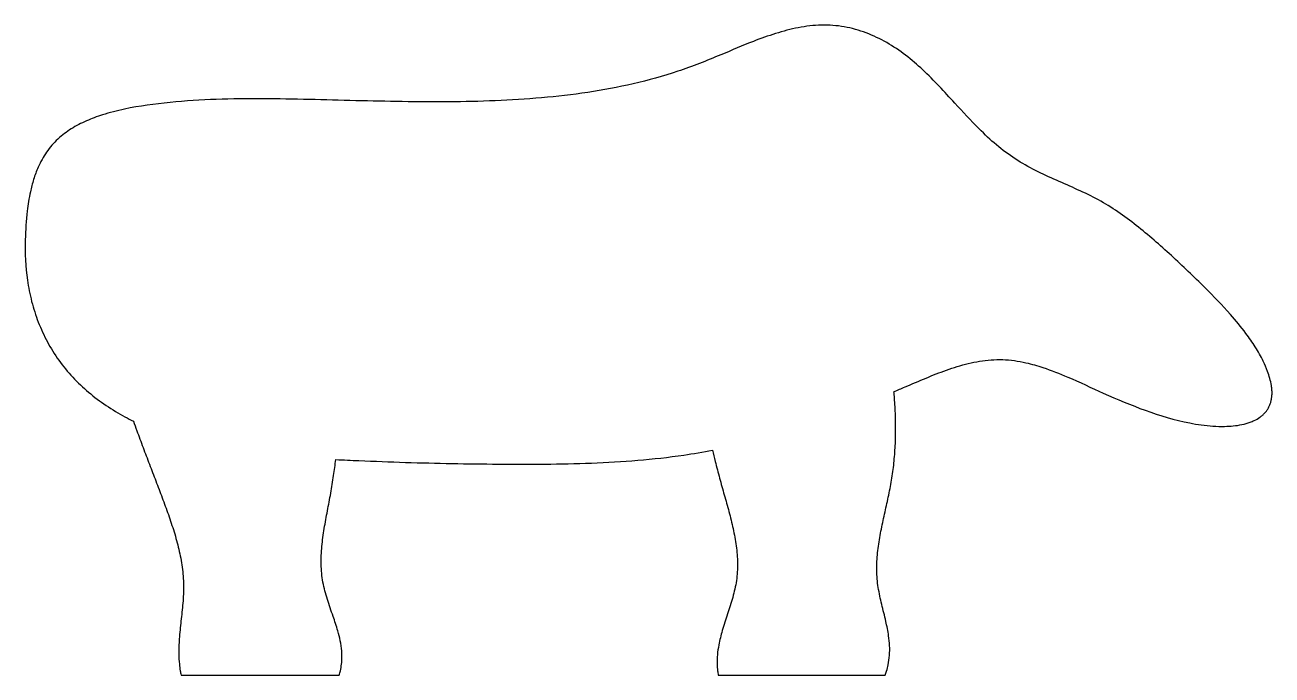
# Model space of a CAD drawing. Header units: millimetres. Extents: x 7 to 266, y 0 to 135.
import ezdxf

# ---------------------------------------------------------------- set-up
doc = ezdxf.new("R2010")
doc.units = ezdxf.units.MM
doc.layers.add('outline', color=7, linetype='Continuous')

msp = doc.modelspace()

# ---------------------------------------------------------------- linework, layer by layer
at = {"layer": 'outline'}
for p, q in [((39.41, 0.05), (72.31, 0.05)), ((151.18, 0.05), (185.9, 0.05))]:
    msp.add_line(p, q, dxfattribs=at)
for points, knots in [([(187.73, 59.04), (188.5, 59.37), (189.27, 59.7), (191.5, 60.65), (192.95, 61.27), (195.81, 62.45), (197.22, 63.01), (200.14, 64.05), (201.65, 64.53), (204.75, 65.28), (206.33, 65.55), (208.74, 65.72), (209.55, 65.74), (211.18, 65.68), (211.99, 65.61), (213.6, 65.38), (214.4, 65.23), (216.39, 64.78), (217.57, 64.44), (220.48, 63.48), (222.19, 62.81), (226.37, 61.02), (228.82, 59.85), (234.17, 57.45), (237.07, 56.23), (243.05, 54.07), (246.13, 53.14), (250.87, 52.21), (252.48, 51.98), (254.91, 51.82), (255.72, 51.8), (257.74, 51.84), (258.94, 51.94), (260.72, 52.32), (261.3, 52.48), (262.15, 52.79), (262.43, 52.91), (263.11, 53.23), (263.5, 53.45), (264.05, 53.84), (264.23, 53.98), (264.57, 54.28), (264.73, 54.44), (265.04, 54.77), (265.18, 54.95), (265.44, 55.32), (265.56, 55.51), (265.78, 55.9), (265.88, 56.11), (266.04, 56.53), (266.11, 56.74), (266.23, 57.18), (266.27, 57.4), (266.34, 57.85), (266.37, 58.07), (266.4, 58.64), (266.4, 58.98), (266.36, 59.65), (266.32, 59.99), (266.19, 60.83), (266.08, 61.32), (265.8, 62.3), (265.65, 62.79), (265.2, 63.98), (264.9, 64.68), (264.07, 66.39), (263.51, 67.38), (262.3, 69.31), (261.65, 70.25), (259.95, 72.54), (258.86, 73.85), (256.03, 77.05), (254.24, 78.89), (250.14, 82.96), (247.82, 85.19), (243.09, 89.54), (240.68, 91.66), (235.66, 95.6), (233.05, 97.43), (227.45, 100.5), (224.48, 101.73), (220.08, 103.68), (218.62, 104.35), (215.75, 105.81), (214.34, 106.6), (211.61, 108.37), (210.3, 109.35), (207.81, 111.46), (206.62, 112.59), (203.72, 115.49), (202.06, 117.3), (198.23, 121.46), (196.07, 123.82), (192.59, 127.09), (191.4, 128.12), (188.9, 130.03), (187.6, 130.91), (184.86, 132.48), (183.44, 133.16), (180.49, 134.27), (178.96, 134.7), (175.83, 135.25), (174.23, 135.38), (171.03, 135.3), (169.42, 135.11), (166.24, 134.49), (164.67, 134.07), (161.56, 133.09), (160.03, 132.54), (156.24, 131.07), (154, 130.11), (150.26, 128.55), (148.77, 127.93), (145.78, 126.77), (144.27, 126.23), (139.71, 124.71), (136.62, 123.85), (130.36, 122.4), (127.2, 121.81), (120.83, 120.85), (117.63, 120.49), (111.21, 119.92), (108, 119.73), (101.56, 119.46), (98.33, 119.39), (91.88, 119.34), (88.66, 119.36), (82.2, 119.46), (78.98, 119.53), (72.53, 119.69), (69.31, 119.78), (62.86, 119.93), (59.64, 119.99), (53.19, 120.02), (49.97, 119.98), (43.54, 119.76), (40.32, 119.56), (33.94, 118.93), (30.77, 118.51), (26.1, 117.52), (24.56, 117.13), (21.92, 116.28), (20.81, 115.87), (18.64, 114.92), (17.59, 114.38), (15.59, 113.12), (14.65, 112.42), (13.35, 111.21), (12.93, 110.77), (12.15, 109.87), (11.78, 109.39), (11.1, 108.41), (10.78, 107.9), (10.2, 106.85), (9.93, 106.31), (9.33, 104.93), (9.02, 104.09), (8.48, 102.37), (8.26, 101.5), (7.78, 99.31), (7.58, 97.98), (7.18, 94.66), (7.05, 92.67), (6.94, 87.85), (7.06, 85.02), (7.67, 80.74), (7.96, 79.27), (8.71, 76.36), (9.17, 74.92), (10.26, 72.11), (10.89, 70.74), (12.31, 68.08), (13.11, 66.8), (14.87, 64.34), (15.84, 63.17), (17.91, 60.95), (19.02, 59.9), (21.34, 57.94), (22.56, 57.02), (25.1, 55.32), (26.4, 54.53), (28.33, 53.49), (28.91, 53.19), (29.5, 52.9)], [0, 0, 0, 0, 0.005675, 0.005675, 0.016371, 0.016371, 0.026616, 0.026616, 0.037338, 0.037338, 0.048182, 0.048182, 0.053672, 0.053672, 0.059188, 0.059188, 0.064704, 0.064704, 0.073002, 0.073002, 0.085431, 0.085431, 0.103778, 0.103778, 0.125094, 0.125094, 0.146792, 0.146792, 0.157797, 0.157797, 0.163274, 0.163274, 0.17145, 0.17145, 0.175533, 0.175533, 0.177577, 0.177577, 0.180628, 0.180628, 0.182159, 0.182159, 0.18369, 0.18369, 0.185219, 0.185219, 0.186747, 0.186747, 0.188276, 0.188276, 0.189805, 0.189805, 0.191335, 0.191335, 0.192865, 0.192865, 0.195157, 0.195157, 0.197452, 0.197452, 0.200888, 0.200888, 0.20433, 0.20433, 0.209484, 0.209484, 0.217194, 0.217194, 0.224919, 0.224919, 0.236479, 0.236479, 0.253816, 0.253816, 0.275589, 0.275589, 0.297283, 0.297283, 0.318802, 0.318802, 0.340512, 0.340512, 0.351371, 0.351371, 0.362309, 0.362309, 0.373356, 0.373356, 0.384456, 0.384456, 0.401089, 0.401089, 0.422705, 0.422705, 0.433376, 0.433376, 0.44402, 0.44402, 0.454678, 0.454678, 0.465389, 0.465389, 0.476185, 0.476185, 0.487104, 0.487104, 0.498115, 0.498115, 0.509131, 0.509131, 0.525625, 0.525625, 0.536531, 0.536531, 0.547364, 0.547364, 0.569063, 0.569063, 0.59083, 0.59083, 0.61263, 0.61263, 0.634433, 0.634433, 0.656254, 0.656254, 0.678086, 0.678086, 0.699917, 0.699917, 0.721742, 0.721742, 0.743552, 0.743552, 0.765344, 0.765344, 0.787127, 0.787127, 0.808748, 0.808748, 0.819465, 0.819465, 0.827494, 0.827494, 0.835488, 0.835488, 0.843455, 0.843455, 0.847505, 0.847505, 0.851562, 0.851562, 0.855626, 0.855626, 0.859696, 0.859696, 0.865778, 0.865778, 0.871871, 0.871871, 0.88096, 0.88096, 0.894461, 0.894461, 0.913591, 0.913591, 0.923736, 0.923736, 0.933928, 0.933928, 0.944132, 0.944132, 0.954349, 0.954349, 0.9646, 0.9646, 0.974893, 0.974893, 0.98521, 0.98521, 0.995535, 0.995535, 1, 1, 1, 1]), ([(185.9, 0.05), (186.01, 0.33), (186.11, 0.61), (186.33, 1.31), (186.44, 1.75), (186.67, 2.83), (186.76, 3.5), (186.86, 4.84), (186.86, 5.51), (186.79, 6.86), (186.72, 7.54), (186.48, 9.22), (186.28, 10.23), (185.78, 12.41), (185.48, 13.58), (184.92, 15.92), (184.66, 17.09), (184.28, 19.47), (184.18, 20.67), (184.15, 23.08), (184.22, 24.3), (184.47, 26.71), (184.65, 27.91), (185.09, 30.3), (185.33, 31.49), (185.85, 33.85), (186.11, 35.03), (186.63, 37.38), (186.87, 38.56), (187.3, 40.92), (187.48, 42.1), (187.77, 44.48), (187.87, 45.67), (188.03, 48.07), (188.07, 49.27), (188.1, 51.68), (188.08, 52.88), (188, 55.29), (187.93, 56.49), (187.81, 58.14), (187.77, 58.59), (187.73, 59.04)], [0, 0, 0, 0, 0.014932, 0.014932, 0.03727, 0.03727, 0.070822, 0.070822, 0.104725, 0.104725, 0.138849, 0.138849, 0.19025, 0.19025, 0.250996, 0.250996, 0.311332, 0.311332, 0.37175, 0.37175, 0.4327, 0.4327, 0.493765, 0.493765, 0.554659, 0.554659, 0.615265, 0.615265, 0.675575, 0.675575, 0.735713, 0.735713, 0.795975, 0.795975, 0.856361, 0.856361, 0.916846, 0.916846, 0.977406, 0.977406, 1, 1, 1, 1]), ([(29.5, 52.9), (29.74, 52.24), (29.98, 51.58), (30.64, 49.75), (31.07, 48.58), (31.95, 46.26), (32.39, 45.09), (33.28, 42.77), (33.73, 41.61), (34.61, 39.29), (35.05, 38.12), (35.93, 35.79), (36.36, 34.62), (37.19, 32.26), (37.59, 31.07), (38.33, 28.66), (38.66, 27.45), (39.24, 25), (39.48, 23.76), (39.82, 21.26), (39.92, 20.01), (39.95, 17.5), (39.89, 16.26), (39.68, 13.77), (39.54, 12.53), (39.26, 10.06), (39.13, 8.82), (38.97, 6.53), (38.93, 5.48), (38.96, 3.73), (38.99, 3.04), (39.11, 1.88), (39.17, 1.42), (39.29, 0.66), (39.35, 0.35), (39.41, 0.05)], [0, 0, 0, 0, 0.038546, 0.038546, 0.106776, 0.106776, 0.175022, 0.175022, 0.243284, 0.243284, 0.311569, 0.311569, 0.380134, 0.380134, 0.449018, 0.449018, 0.518146, 0.518146, 0.587361, 0.587361, 0.656371, 0.656371, 0.724861, 0.724861, 0.793257, 0.793257, 0.861682, 0.861682, 0.919244, 0.919244, 0.957503, 0.957503, 0.982992, 0.982992, 1, 1, 1, 1]), ([(71.61, 44.91), (73.21, 44.83), (74.82, 44.76), (79.64, 44.55), (82.87, 44.43), (89.32, 44.23), (92.55, 44.15), (99, 44.03), (102.23, 43.99), (108.68, 43.95), (111.91, 43.94), (118.35, 44), (121.57, 44.07), (128.01, 44.31), (131.22, 44.49), (137.63, 45.03), (140.82, 45.38), (146.01, 46.14), (148.01, 46.48), (150, 46.87)], [0, 0, 0, 0, 0.061249, 0.061249, 0.184472, 0.184472, 0.307692, 0.307692, 0.430907, 0.430907, 0.554102, 0.554102, 0.677079, 0.677079, 0.799861, 0.799861, 0.922589, 0.922589, 1, 1, 1, 1]), ([(150, 46.87), (150.18, 46.08), (150.36, 45.3), (150.84, 43.36), (151.14, 42.2), (151.77, 39.88), (152.1, 38.72), (152.76, 36.4), (153.09, 35.24), (153.71, 32.9), (154.01, 31.72), (154.52, 29.35), (154.75, 28.15), (155.07, 25.74), (155.17, 24.53), (155.2, 22.11), (155.13, 20.91), (154.78, 18.53), (154.51, 17.37), (153.86, 15.06), (153.49, 13.92), (152.75, 11.62), (152.37, 10.47), (151.74, 8.32), (151.49, 7.33), (151.16, 5.65), (151.06, 4.98), (150.94, 3.63), (150.91, 2.95), (150.95, 1.83), (150.98, 1.38), (151.07, 0.64), (151.12, 0.34), (151.18, 0.05)], [0, 0, 0, 0, 0.050216, 0.050216, 0.125162, 0.125162, 0.200293, 0.200293, 0.275823, 0.275823, 0.351701, 0.351701, 0.427767, 0.427767, 0.503677, 0.503677, 0.578884, 0.578884, 0.653547, 0.653547, 0.728614, 0.728614, 0.804374, 0.804374, 0.868485, 0.868485, 0.911012, 0.911012, 0.953265, 0.953265, 0.98131, 0.98131, 1, 1, 1, 1]), ([(72.31, 0.05), (72.4, 0.34), (72.49, 0.64), (72.67, 1.39), (72.75, 1.84), (72.86, 2.76), (72.89, 3.22), (72.9, 4.15), (72.88, 4.62), (72.78, 5.79), (72.68, 6.49), (72.4, 7.87), (72.22, 8.56), (71.74, 10.26), (71.4, 11.26), (70.65, 13.45), (70.24, 14.62), (69.49, 16.98), (69.16, 18.17), (68.72, 20.61), (68.6, 21.84), (68.55, 24.33), (68.61, 25.58), (68.84, 28.08), (69.01, 29.32), (69.41, 31.79), (69.64, 33.02), (70.11, 35.46), (70.34, 36.68), (70.78, 39.13), (70.97, 40.35), (71.32, 42.68), (71.47, 43.8), (71.61, 44.91)], [0, 0, 0, 0, 0.020173, 0.020173, 0.050409, 0.050409, 0.080865, 0.080865, 0.111505, 0.111505, 0.157746, 0.157746, 0.204115, 0.204115, 0.273717, 0.273717, 0.355407, 0.355407, 0.436261, 0.436261, 0.517545, 0.517545, 0.599604, 0.599604, 0.681784, 0.681784, 0.763684, 0.763684, 0.845145, 0.845145, 0.926417, 0.926417, 1, 1, 1, 1])]:
    msp.add_open_spline(points, degree=3, knots=knots, dxfattribs=at)

doc.saveas('drawing.dxf')
